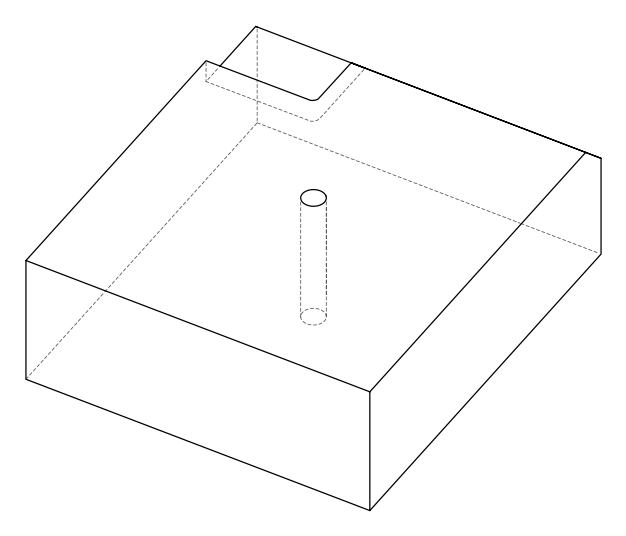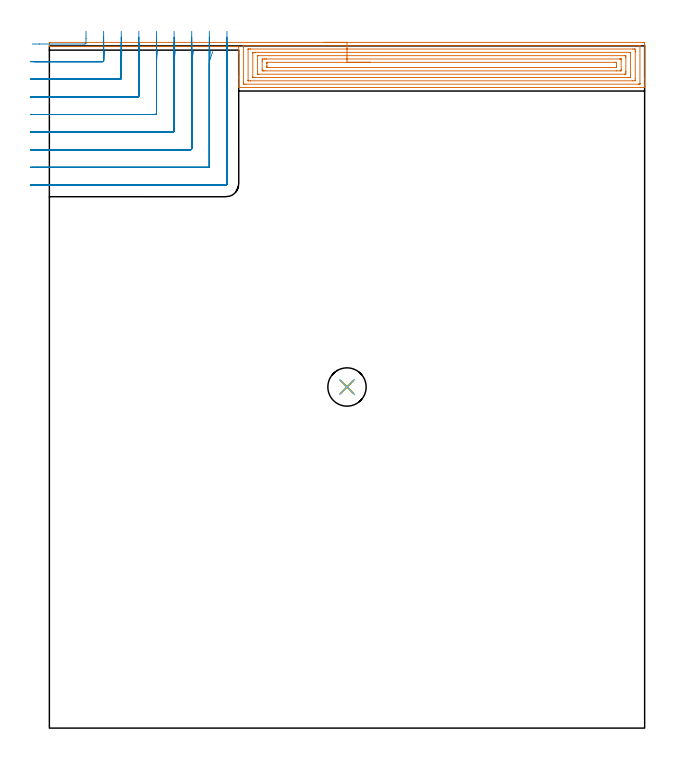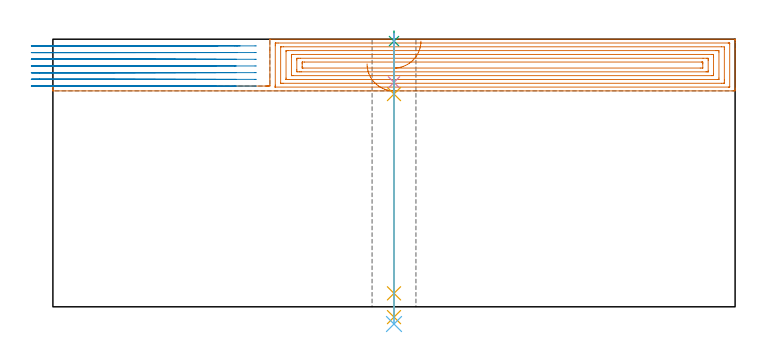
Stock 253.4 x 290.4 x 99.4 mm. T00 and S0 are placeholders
(PLAN: 6 operations, 5 tool changes, 23.2 min)
(1 AREA_MILL | FG_CHAMFER_SURFACE | UGT0205_001 | 10.67 min | 43767 mm3)
(2 MILL_CORNER_NOTCH_RECTANGULAR | CORNER_NOTCH_RECTANGULAR | NXT0201_013 | Follow Part, ap 2.5, ae 75% | 11.46 min | 78140 mm3)
(3 SPOT_DRILL | STEP1HOLE | NXT0321_9005460120000 | 0.03 min | 7 mm3)
(4 DRILL_BLIND_HOLE_INTO_CENTER | STEP1HOLE | UGT0301_219 | 0.07 min | 1241 mm3)
(5 GUN_DRILL_THROUGH_HOLE | STEP1HOLE | UGT0307_007 | 0.51 min | 6690 mm3)
(6 DRILL_TO_ENLARGE_THROUGH_HOLE | STEP1HOLE | UGT0301_287 | 0.43 min | 12784 mm3)
(TOOL UGT0205_001 | Chamfer Mill 20 x 3 x 45 deg. | D20 FL50 Z2)
(TOOL NXT0201_013 | ENDMILL 10mm | D10 FL30 Z4)
(TOOL NXT0321_9005460120000 | NC Spot Drill, 142deg, 12mm, Carbide, Uncoated | D12 PA142 FL30 Z2)
(TOOL UGT0301_219 | Twist Drill 10.7 mm | D10.7 PA118 FL90 Z2)
(TOOL UGT0307_007 | Gun Drill 10 mm | D10 PA130 FL24 Z1)
(TOOL UGT0301_287 | Twist Drill 16.3 mm | D16.3 PA118 FL125 Z2)
(OP 1 AREA_MILL)
G17 G21 G94 G90
T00 M6
G54
G17 G0 G90 X116.7 Y291.9 S1061 M3
G43 Z109.4 H0
Z90.2
G94 G1 X116.738 Z89.328 F250.
X116.852 Z88.463
X117.041 Z87.612
X117.303 Z86.78
X117.637 Z85.974
X118.04 Z85.2
X118.509 Z84.464
X119.04 Z83.772
X119.629 Z83.129
X120.272 Z82.54
X120.964 Z82.008
X121.7 Z81.54
X122.474 Z81.137
X123.28 Z80.803
X124.112 Z80.541
X124.964 Z80.352
X125.828 Z80.238
X126.7 Z80.2
X252.771
X253.166 Y291.897 Z80.202
X253.39 Y291.893 Z80.205
X253.395 Y291.51 Z80.588
X253.4 Y290.893 Z81.205
Y276.339 Z95.757
Y273.968 Z98.127
Y273.254 Z98.845
Y273.018 Z99.082
X253.398 Y272.857 Z99.236
X253.39 Y272.703 Z99.388
X253.218 Y272.7 Z99.4
X80.653
X80.61 Y272.705 Z99.393
X80.6 Y272.792 Z99.306
Y276.702 Z95.396
Y277.476 Z94.617
Y287.466 Z84.63
Y289.755 Z82.34
Y290.001 Z82.099
Y290.1 Z82.
X80.03 Y290.099 Z81.999
X79.982 Y290.098 Z81.998
X79.921 Y290.094 Z81.993
X79.849
X79.797 Y290.1 Z82.
X79.759 Y290.089 Z81.986
X79.717 Y290.1 Z82.
X79.701 Y290.093 Z81.99
X79.695 Y290.09 Z81.986
X79.687 Y290.091 Z81.988
X79.621 Y290.1 Z82.
X79.475
X79.312 Y290.099 Z81.995
X78.869 Y290.1 Z82.
X0.182
X0.01 Y290.103 Z81.988
X0.006 Y290.137 Z81.955
X0. Y290.533 Z81.567
Y290.796 Z81.303
Y291.51 Z80.586
X0.001 Y291.865 Z80.231
X0.003 Y291.891 Z80.205
X0.182 Y291.9 Z80.2
X126.7
Y290.486 Z81.614
X250.983 Y290.485 Z81.615
X251.134
X251.343 Y290.48 Z81.62
X251.387 Y290.479 Z81.621
X251.393 Y290.45 Z81.65
X251.396 Y290.415 Z81.685
X251.399 Y290.224 Z81.876
X251.4 Y274.436 Z97.664
X251.398 Y274.299 Z97.801
X251.394 Y274.19 Z97.91
X251.39 Y274.124 Z97.976
X251.354 Y274.121 Z97.979
X250.983 Y274.116 Z97.984
X250.833 Y274.115 Z97.985
X83.633 Y274.114 Z97.986
X82.888 Y274.117 Z97.983
X82.734 Y274.119 Z97.981
X82.61 Y274.124 Z97.976
X82.606 Y274.161 Z97.939
X82.602 Y274.248 Z97.852
X82.6 Y274.845 Z97.255
Y275.127 Z96.973
X82.599 Y289.755 Z82.345
X82.596 Y290.042 Z82.058
X82.589 Y290.132 Z81.968
X82.546 Y290.426 Z81.674
X82.539 Y290.481 Z81.619
X82.541 Y290.482 Z81.618
X82.562 Y290.484 Z81.616
X82.609 Y290.485 Z81.615
X82.702 Y290.486 Z81.614
X126.7
Y289.072 Z83.028
X248.301 Y289.071 Z83.029
X248.999 Y289.07 Z83.03
X249.195 Y289.068 Z83.032
X249.382 Y289.065 Z83.035
X249.391 Y288.878 Z83.222
X249.397 Y288.679 Z83.421
X249.4 Y288.001 Z84.099
Y287.8 Z84.3
X249.399 Y276.399 Z95.701
X249.39 Y275.722 Z96.378
X249.385 Y275.536 Z96.564
X248.301 Y275.529 Z96.571
X85.57
X84.871 Y275.531 Z96.569
X84.676 Y275.534 Z96.566
X84.62 Y275.535 Z96.565
X84.608 Y275.647 Z96.453
X84.603 Y275.722 Z96.378
X84.601 Y275.796 Z96.304
Y288.952 Z83.148
X84.607 Y289.027 Z83.073
X84.612 Y289.065 Z83.035
X84.628 Y289.067 Z83.033
X84.676 Y289.069 Z83.031
X85.373 Y289.071 Z83.029
X85.57 Y289.072 Z83.028
X126.7
Y287.657 Z84.443
X246.863
X247.251 Y287.655 Z84.445
X247.318 Y287.654 Z84.446
X247.382 Y287.651 Z84.449
X247.39 Y287.558 Z84.542
X247.4 Y287.13 Z84.97
Y277.482 Z94.618
X247.39 Y277.041 Z95.059
X247.373 Y276.95 Z95.15
X247.237 Y276.947 Z95.153
X247.054 Y276.944 Z95.156
X246.512 Y276.943 Z95.157
X246.162
X87.359 Y276.944 Z95.156
X87.006 Y276.945 Z95.155
X86.68 Y276.95 Z95.15
X86.61 Y276.954 Z95.146
X86.606 Y277.08 Z95.02
X86.601 Y277.342 Z94.758
X86.6 Y287.124 Z84.976
X86.601 Y287.496 Z84.604
X86.604 Y287.589 Z84.511
X86.608 Y287.635 Z84.465
X86.612 Y287.65 Z84.45
X86.635 Y287.652 Z84.448
X86.817 Y287.655 Z84.445
X87.359 Y287.657 Z84.443
X87.709
X126.7
Y286.243 Z85.857
X244.724
X245.17 Y286.239 Z85.861
X245.381 Y286.236 Z85.864
X245.39 Y286.115 Z85.985
X245.399 Y285.585 Z86.515
X245.4 Y279.444 Z92.656
X245.399 Y279.23 Z92.87
X245.392 Y278.575 Z93.525
X245.382 Y278.364 Z93.736
X245.169 Y278.361 Z93.739
X244.724 Y278.357 Z93.743
X89.147
X88.703 Y278.364 Z93.736
X88.61 Y278.371 Z93.729
X88.605 Y278.438 Z93.662
X88.603 Y278.505 Z93.595
X88.6 Y278.889 Z93.211
Y279.23 Z92.87
X88.601 Y285.906 Z86.194
X88.604 Y286.085 Z86.015
X88.61 Y286.227 Z85.873
X88.613 Y286.237 Z85.863
X88.62 Y286.239 Z85.861
X88.646 Y286.242 Z85.858
X88.702 Y286.243 Z85.857
X89.147
X126.7
Y284.829 Z87.271
X242.593
X242.936 Y284.828 Z87.272
X243.278 Y284.825 Z87.275
X243.374 Y284.822 Z87.278
X243.391 Y284.819 Z87.281
X243.394 Y284.804 Z87.296
X243.397 Y284.766 Z87.334
X243.399 Y284.645 Z87.455
X243.4 Y284.493 Z87.607
X243.399 Y280.53 Z91.57
X243.395 Y280.107 Z91.993
X243.39 Y279.88 Z92.22
X243.383 Y279.778 Z92.322
X243.274 Y279.775 Z92.325
X242.936 Y279.773 Z92.327
X241.49 Y279.771 Z92.329
X91.829 Y279.772 Z92.328
X91.275 Y279.774 Z92.326
X90.935 Y279.778 Z92.322
X90.61 Y279.785 Z92.315
X90.605 Y280.107 Z91.993
X90.601 Y280.435 Z91.665
Y283.944 Z88.156
X90.604 Y284.493 Z87.607
X90.607 Y284.815 Z87.285
X90.935 Y284.822 Z87.278
X91.488 Y284.827 Z87.273
X91.829 Y284.828 Z87.272
X92.381 Y284.829 Z87.271
X126.7
Y283.415 Z88.685
X240.458
X241.148 Y283.413 Z88.687
X241.357 Y283.41 Z88.69
X241.39 Y283.408 Z88.692
X241.393 Y283.398 Z88.702
X241.398 Y283.37 Z88.73
X241.4 Y281.862 Z90.238
X241.399 Y281.615 Z90.485
X241.394 Y281.366 Z90.734
X241.39 Y281.203 Z90.897
X241.378 Y281.192 Z90.908
X241.362 Y281.189 Z90.911
X241.32 Y281.187 Z90.913
X241.148 Y281.186 Z90.914
X240.943 Y281.185 Z90.915
X93.412 Y281.186 Z90.914
X92.723 Y281.188 Z90.912
X92.626 Y281.19 Z90.91
X92.618 Y281.191 Z90.909
X92.61 Y281.209 Z90.891
X92.605 Y281.337 Z90.763
X92.602 Y281.499 Z90.602
X92.6 Y281.741 Z90.359
Y281.862 Z90.238
Y282.86 Z89.24
X92.601 Y282.981 Z89.119
X92.604 Y283.223 Z88.877
X92.61 Y283.383 Z88.717
X92.614 Y283.41 Z88.69
X92.618 Y283.411 Z88.689
X92.637 Y283.413 Z88.687
X92.723 Y283.414 Z88.686
X92.928 Y283.415 Z88.685
X126.7
X127.572 Z88.723
X128.437 Z88.837
X129.288 Z89.026
X130.12 Z89.288
X130.926 Z89.622
X131.7 Z90.025
X132.436 Z90.494
X133.128 Z91.025
X133.771 Z91.614
X134.36 Z92.257
X134.892 Z92.95
X135.36 Z93.685
X135.763 Z94.459
X136.097 Z95.265
X136.359 Z96.097
X136.548 Z96.949
X136.662 Z97.814
X136.7 Z98.685
G0 Z109.4
M5
M2
(OP 2 MILL_CORNER_NOTCH_RECTANGULAR)
G17 G21 G94 G90
T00 M6
G54
G17 G0 G90 X-6.47 Y283.7 S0 M3
G43 Z109.4 H0
Z96.914
G94 G1 X-3.47 F250.
X22.628 F500.
G3 X23.124 Y284.181 R0.5
G2 X23.16 Y285.1 R52.5
G1 X23.303 Y288.097 F250.
G0 Z109.4
X-8. Y276.2
Z96.914
G1 X-5.
X30.104 F500.
G3 X30.6 Y276.696 R0.5
G1 Y282.596
G2 X30.67 Y285.1 R45.
G1 X30.837 Y288.095 F250.
G0 Z109.4
X-8. Y268.7
Z96.914
G1 X-5.
X37.604 F500.
G3 X38.1 Y269.196 R0.5
G1 Y282.596
G2 X38.184 Y285.1 R37.5
G1 X38.384 Y288.093 F250.
G0 Z109.4
X-8. Y261.2
Z96.914
G1 X-5.
X45.103 F500.
G3 X45.6 Y261.697 R0.5
G1 Y282.596
G2 X45.705 Y285.1 R30.
G1 X45.955 Y288.089 F250.
G0 Z109.4
X-8. Y253.7
Z96.914
G1 X-5.
X52.603 F500.
G3 X53.1 Y254.197 R0.5
G1 Y282.596
G2 X53.24 Y285.1 R22.5
G1 X53.574 Y288.081 F250.
G0 Z109.4
X-8. Y246.2
Z96.914
G1 X-5.
X60.103 F500.
G3 X60.6 Y246.697 R0.5
G1 Y282.596
G2 X60.81 Y285.1 R15.
G1 X61.311 Y288.058 F250.
G0 Z109.4
X-8. Y238.7
Z96.914
G1 X-5.
X67.603 F500.
G3 X68.1 Y239.197 R0.5
G1 Y282.596
G2 X68.53 Y285.1 R7.5
G1 X69.532 Y287.928 F250.
G0 Z109.4
X-8. Y231.2
Z96.914
G1 X-5.
X75.1 F500.
G3 X75.6 Y231.7 R0.5
G1 Y282.596
Y285.596 F250.
G0 Z109.4
X-6.47 Y283.7
Z94.429
G1 X-3.47
X22.604 F500.
G3 X23.1 Y284.195 R0.5
G2 X23.109 Y285.1 R52.5
G1 X23.164 Y288.099 F250.
G0 Z109.4
X-8. Y276.2
Z94.429
G1 X-5.
X30.104 F500.
G3 X30.6 Y276.696 R0.5
G1 Y284.138
G2 X30.61 Y285.1 R45.
G1 X30.674 Y288.099 F250.
G0 Z109.4
X-8. Y268.7
Z94.429
G1 X-5.
X37.604 F500.
G3 X38.1 Y269.196 R0.5
G1 Y284.138
G2 X38.112 Y285.1 R37.5
G1 X38.189 Y288.099 F250.
G0 Z109.4
X-8. Y261.2
Z94.429
G1 X-5.
X45.103 F500.
G3 X45.6 Y261.697 R0.5
G1 Y284.138
G2 X45.615 Y285.1 R30.
G1 X45.712 Y288.098 F250.
G0 Z109.4
X-8. Y253.7
Z94.429
G1 X-5.
X52.603 F500.
G3 X53.1 Y254.197 R0.5
G1 Y284.138
G2 X53.121 Y285.1 R22.5
G1 X53.249 Y288.097 F250.
G0 Z109.4
X-8. Y246.2
Z94.429
G1 X-5.
X60.103 F500.
G3 X60.6 Y246.697 R0.5
G1 Y284.138
G2 X60.631 Y285.1 R15.
G1 X60.823 Y288.094 F250.
G0 Z109.4
X-8. Y238.7
Z94.429
G1 X-5.
X67.603 F500.
G3 X68.1 Y239.197 R0.5
G1 Y284.138
G2 X68.162 Y285.1 R7.5
G1 X68.547 Y288.075 F250.
G0 Z109.4
X-8. Y231.2
Z94.429
G1 X-5.
X75.1 F500.
G3 X75.6 Y231.7 R0.5
G1 Y284.138
Y287.138 F250.
G0 Z109.4
X-6.47 Y283.7
Z91.943
G1 X-3.47
X22.604 F500.
G3 X23.1 Y284.196 R0.5
G1 Y285.1
Y288.1 F250.
G0 Z109.4
X-8. Y276.2
Z91.943
G1 X-5.
X30.104 F500.
G3 X30.6 Y276.696 R0.5
G1 Y284.196
Y285.1
Y288.1 F250.
G0 Z109.4
X-8. Y268.7
Z91.943
G1 X-5.
X37.604 F500.
G3 X38.1 Y269.196 R0.5
G1 Y276.696
Y285.1
Y288.1 F250.
G0 Z109.4
X-8. Y261.2
Z91.943
G1 X-5.
X45.103 F500.
G3 X45.6 Y261.697 R0.5
G1 Y269.196
Y285.1
Y288.1 F250.
G0 Z109.4
X-8. Y253.7
Z91.943
G1 X-5.
X52.603 F500.
G3 X53.1 Y254.197 R0.5
G1 Y261.697
Y285.1
Y288.1 F250.
G0 Z109.4
X-8. Y246.2
Z91.943
G1 X-5.
X60.103 F500.
G3 X60.6 Y246.697 R0.5
G1 Y254.197
Y285.1
X60.601 Y288.1 F250.
G0 Z109.4
X-8. Y238.7
Z91.943
G1 X-5.
X67.603 F500.
G3 X68.1 Y239.197 R0.5
G1 Y246.697
Y285.1
X68.101 Y288.1 F250.
G0 Z109.4
X-8. Y231.2
Z91.943
G1 X-5.
X75.1 F500.
G3 X75.6 Y231.7 R0.5
G1 Y285.097
Y288.097 F250.
G0 Z109.4
X-7.297 Y283.7
Z89.457
G1 X-4.297
X22.604 F500.
G3 X23.1 Y284.196 R0.5
G1 Y286.143
Y289.143 F250.
G0 Z109.4
X-8. Y276.2
Z89.457
G1 X-5.
X30.104 F500.
G3 X30.6 Y276.696 R0.5
G1 Y286.143
Y289.143 F250.
G0 Z109.4
X-8. Y268.7
Z89.457
G1 X-5.
X37.604 F500.
G3 X38.1 Y269.196 R0.5
G1 Y286.143
Y289.143 F250.
G0 Z109.4
X-8. Y261.2
Z89.457
G1 X-5.
X45.103 F500.
G3 X45.6 Y261.697 R0.5
G1 Y286.143
Y289.143 F250.
G0 Z109.4
X-8. Y253.7
Z89.457
G1 X-5.
X52.603 F500.
G3 X53.1 Y254.197 R0.5
G1 Y286.143
Y289.143 F250.
G0 Z109.4
X-8. Y246.2
Z89.457
G1 X-5.
X60.103 F500.
G3 X60.6 Y246.697 R0.5
G1 Y286.143
Y289.143 F250.
G0 Z109.4
X-8. Y238.7
Z89.457
G1 X-5.
X67.603 F500.
G3 X68.1 Y239.197 R0.5
G1 Y286.143
Y289.143 F250.
G0 Z109.4
X-8. Y231.2
Z89.457
G1 X-5.
X75.1 F500.
G3 X75.6 Y231.7 R0.5
G1 Y286.143
Y289.143 F250.
G0 Z109.4
X-7.999 Y283.7
Z86.971
G1 X-4.999
X22.604 F500.
G3 X23.1 Y284.196 R0.5
G1 Y288.629
Y291.629 F250.
G0 Z109.4
X-8. Y276.2
Z86.971
G1 X-5.
X30.104 F500.
G3 X30.6 Y276.696 R0.5
G1 Y288.628
Y291.628 F250.
G0 Z109.4
X-8. Y268.7
Z86.971
G1 X-5.
X37.604 F500.
G3 X38.1 Y269.196 R0.5
G1 Y288.628
Y291.628 F250.
G0 Z109.4
X-8. Y261.2
Z86.971
G1 X-5.
X45.103 F500.
G3 X45.6 Y261.697 R0.5
G1 Y288.628
Y291.628 F250.
G0 Z109.4
X-8. Y253.7
Z86.971
G1 X-5.
X52.603 F500.
G3 X53.1 Y254.197 R0.5
G1 Y288.628
Y291.628 F250.
G0 Z109.4
X-8. Y246.2
Z86.971
G1 X-5.
X60.103 F500.
G3 X60.6 Y246.697 R0.5
G1 Y288.628
Y291.628 F250.
G0 Z109.4
X-8. Y238.7
Z86.971
G1 X-5.
X67.603 F500.
G3 X68.1 Y239.197 R0.5
G1 Y288.628
Y291.628 F250.
G0 Z109.4
X-8. Y231.2
Z86.971
G1 X-5.
X75.1 F500.
G3 X75.6 Y231.7 R0.5
G1 Y288.628
Y291.628 F250.
G0 Z109.4
X-8. Y283.7
Z84.486
G1 X-5.
X22.604 F500.
G3 X23.1 Y284.196 R0.5
G1 Y291.114
Y294.114 F250.
G0 Z109.4
X-8. Y276.2
Z84.486
G1 X-5.
X30.104 F500.
G3 X30.6 Y276.696 R0.5
G1 Y291.114
Y294.114 F250.
G0 Z109.4
X-8. Y268.7
Z84.486
G1 X-5.
X37.604 F500.
G3 X38.1 Y269.196 R0.5
G1 Y291.114
Y294.114 F250.
G0 Z109.4
X-8. Y261.2
Z84.486
G1 X-5.
X45.103 F500.
G3 X45.6 Y261.697 R0.5
G1 Y291.114
Y294.114 F250.
G0 Z109.4
X-8. Y253.7
Z84.486
G1 X-5.
X52.603 F500.
G3 X53.1 Y254.197 R0.5
G1 Y291.114
Y294.114 F250.
G0 Z109.4
X-8. Y246.2
Z84.486
G1 X-5.
X60.103 F500.
G3 X60.6 Y246.697 R0.5
G1 Y291.114
Y294.114 F250.
G0 Z109.4
X-8. Y238.7
Z84.486
G1 X-5.
X67.603 F500.
G3 X68.1 Y239.197 R0.5
G1 Y291.114
Y294.114 F250.
G0 Z109.4
X-8. Y231.2
Z84.486
G1 X-5.
X75.1 F500.
G3 X75.6 Y231.7 R0.5
G1 Y291.114
Y294.114 F250.
G0 Z109.4
X-7.27 Y291.2
Z82.
G1 X-4.27
X15.104 F500.
G3 X15.6 Y291.696 R0.5
G1 Y293.599
Y296.599 F250.
G0 Z109.4
X-8. Y283.7
Z82.
G1 X-5.
X22.604 F500.
G3 X23.1 Y284.196 R0.5
G1 Y293.599
Y296.599 F250.
G0 Z109.4
X-8. Y276.2
Z82.
G1 X-5.
X30.104 F500.
G3 X30.6 Y276.696 R0.5
G1 Y293.599
Y296.599 F250.
G0 Z109.4
X-8. Y268.7
Z82.
G1 X-5.
X37.604 F500.
G3 X38.1 Y269.196 R0.5
G1 Y293.599
Y296.599 F250.
G0 Z109.4
X-8. Y261.2
Z82.
G1 X-5.
X45.103 F500.
G3 X45.6 Y261.697 R0.5
G1 Y293.599
Y296.599 F250.
G0 Z109.4
X-8. Y253.7
Z82.
G1 X-5.
X52.603 F500.
G3 X53.1 Y254.197 R0.5
G1 Y293.599
Y296.599 F250.
G0 Z109.4
X-8. Y246.2
Z82.
G1 X-5.
X60.103 F500.
G3 X60.6 Y246.697 R0.5
G1 Y293.599
Y296.599 F250.
G0 Z109.4
X-8. Y238.7
Z82.
G1 X-5.
X67.603 F500.
G3 X68.1 Y239.197 R0.5
G1 Y293.599
Y296.599 F250.
G0 Z109.4
X-8. Y231.2
Z82.
G1 X-5.
X75.1 F500.
G3 X75.6 Y231.7 R0.5
G1 Y293.599
Y296.599 F250.
G0 Z109.4
M5
M2
(OP 3 SPOT_DRILL)
G17 G21 G94 G90
T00 M6
G54
G17 G0 G90 X126.7 Y145.2 S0 M3
G43 Z109.4 H0
G94 G81 G98 Z98.698 F250. R102.4
G80
M5
M2
(OP 4 DRILL_BLIND_HOLE_INTO_CENTER)
G17 G21 G94 G90
T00 M6
G54
G17 G0 G90 X126.7 Y145.2 S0 M3
G43 Z109.4 H0
G94 G81 G98 Z83.35 F250. R101.4
G80
M5
M2
(OP 5 GUN_DRILL_THROUGH_HOLE)
G17 G21 G94 G90
T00 M6
G54
G17 G0 G90 X126.7 Y145.2 M8
G43 Z109.4 H0
Z96.746
S716 M3
G94 G1 Z79.023 F125. M26
G4 X.084
Z5. F250.
G4 X.084
Z-3.832 F125.
G4 X.084
M5
M9
G0 Z96.746
Z109.4
M2
(OP 6 DRILL_TO_ENLARGE_THROUGH_HOLE)
G17 G21 G94 G90
T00 M6
G54
G17 G0 G90 X126.7 Y145.2 S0 M3
G43 Z109.4 H0
G94 G73 G98 Z-6.397 F250. Q15.114 R101.4
G80
M5
M2
